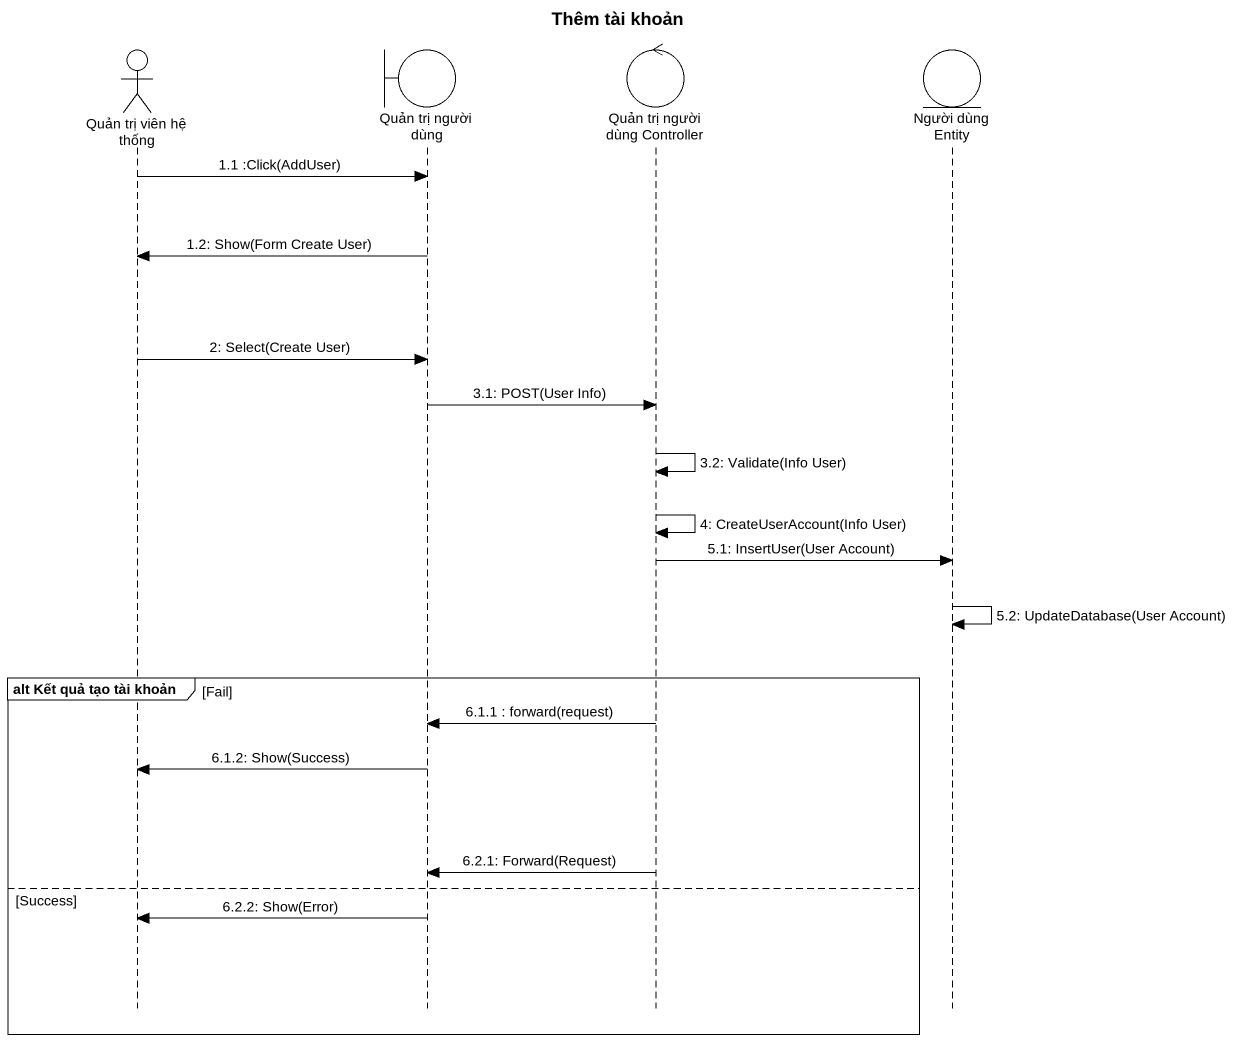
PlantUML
@startuml
title Thêm tài khoản
hide footbox
actor "Quản trị viên hệ thống" as Quản_trị_viên_hệ_thống
boundary "Quản trị người dùng" as Quản_trị_người_dùng
control "Quản trị người dùng Controller" as Quản_trị_người_dùng_2
entity "Người dùng Entity" as Người_dùng_Entity

Quản_trị_viên_hệ_thống -> Quản_trị_người_dùng : 1.1 :Click(AddUser)
Quản_trị_người_dùng -> Quản_trị_viên_hệ_thống : 1.2: Show(Form Create User)
Quản_trị_viên_hệ_thống -> Quản_trị_người_dùng : 2: Select(Create User)
Quản_trị_người_dùng -> Quản_trị_người_dùng_2 : 3.1: POST(User Info)
Quản_trị_người_dùng_2 -> Quản_trị_người_dùng_2 : 3.2: Validate(Info User)
Quản_trị_người_dùng_2 -> Quản_trị_người_dùng_2 : 4: CreateUserAccount(Info User)
Quản_trị_người_dùng_2 -> Người_dùng_Entity : 5.1: InsertUser(User Account)
Người_dùng_Entity -> Người_dùng_Entity : 5.2: UpdateDatabase(User Account)
group alt Kết quả tạo tài khoản [Fail]
  Quản_trị_người_dùng_2 -> Quản_trị_người_dùng : 6.1.1 : forward(request)
  Quản_trị_người_dùng -> Quản_trị_viên_hệ_thống : 6.1.2: Show(Success)
  Quản_trị_người_dùng_2 -> Quản_trị_người_dùng : 6.2.1: Forward(Request)
else Success
  Quản_trị_người_dùng -> Quản_trị_viên_hệ_thống : 6.2.2: Show(Error)
end
@enduml
